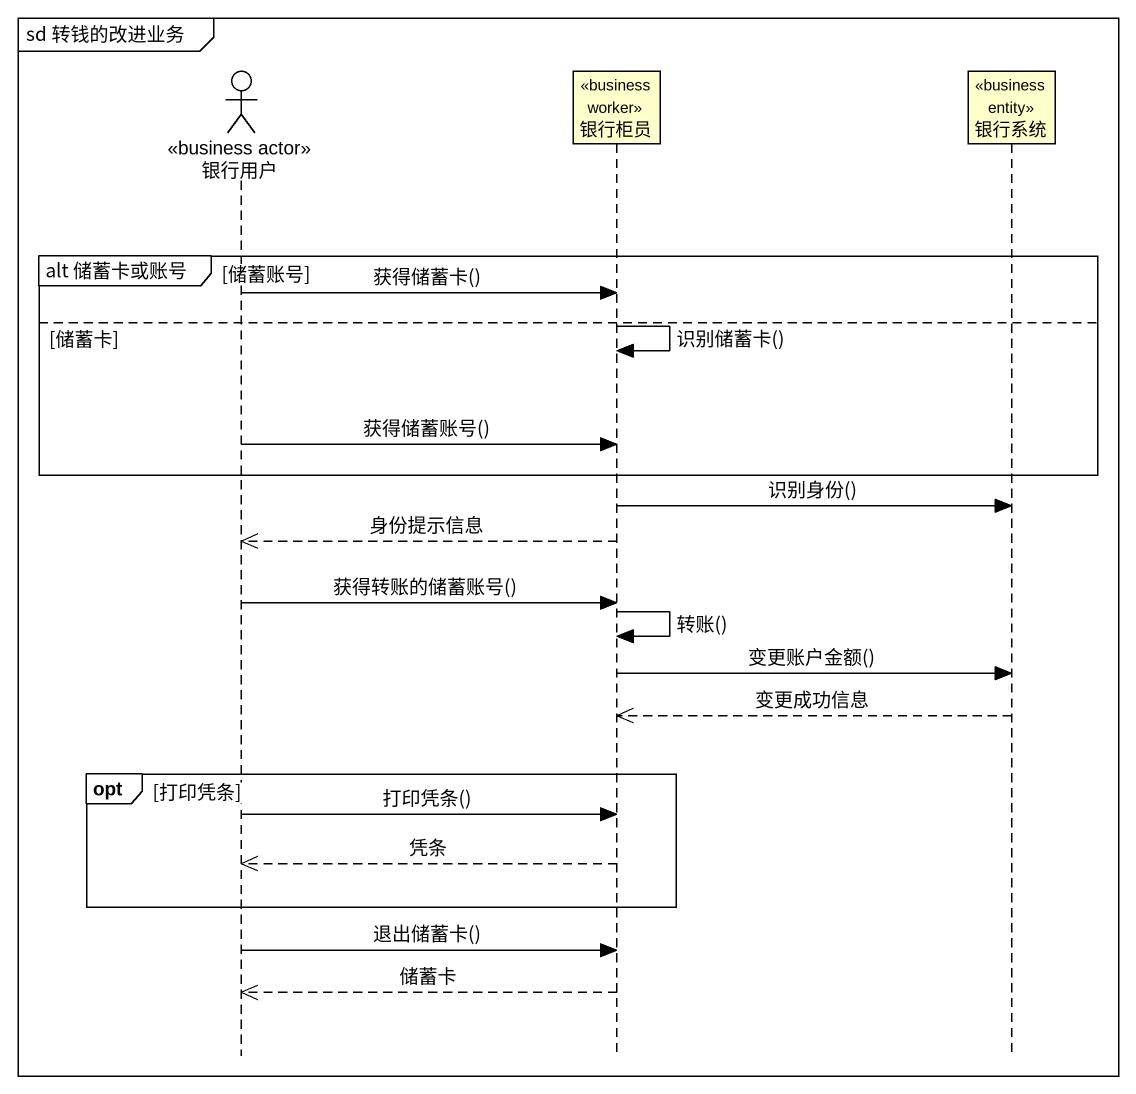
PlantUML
@startuml
mainframe sd 转钱的改进业务
hide footbox
actor 银行用户 <<business actor>>
participant 银行柜员 <<business worker>>
participant 银行系统 <<business entity>>

group alt 储蓄卡或账号 [储蓄账号]
  银行用户 -> 银行柜员 : 获得储蓄卡()
else 储蓄卡
  银行柜员 -> 银行柜员 : 识别储蓄卡()
  银行用户 -> 银行柜员 : 获得储蓄账号()
end
银行柜员 -> 银行系统 : 识别身份()
银行柜员 -->> 银行用户 : 身份提示信息
银行用户 -> 银行柜员 : 获得转账的储蓄账号()
银行柜员 -> 银行柜员 : 转账()
银行柜员 -> 银行系统 : 变更账户金额()
银行系统 -->> 银行柜员 : 变更成功信息
opt 打印凭条
  银行用户 -> 银行柜员 : 打印凭条()
  银行柜员 -->> 银行用户 : 凭条
end
银行用户 -> 银行柜员 : 退出储蓄卡()
银行柜员 -->> 银行用户 : 储蓄卡
@enduml
